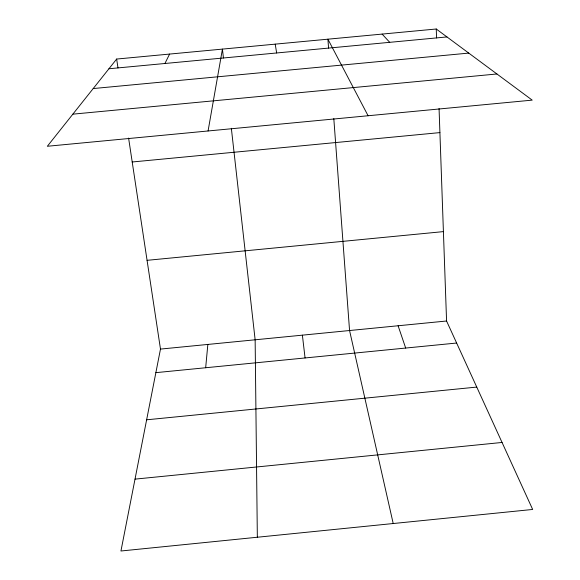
<?xml version="1.0" encoding="UTF-8"?>
<svg xmlns="http://www.w3.org/2000/svg" width="580" height="580" viewBox="0 0 580 580"><rect width="100%" height="100%" fill="white"/><g stroke="black" fill="none" stroke-linecap="round" stroke-linejoin="round"><path stroke-width="0.87" d="M205.668 367.742L207.843 344.433M208.075 130.971L222.437 49.104L223.438 58.014M128.593 138.069L160.479 349.087L120.944 551L532.665 509.458L446.571 321.008L439.06 108.525M164.93 63.488L169.585 54.078M116.653 59.051L47.335 146.269L532.208 100.13L436.254 29L116.653 59.051L117.994 67.94M135.017 479.131L502.055 442.46M160.479 349.087L446.571 321.008M155.868 372.65L456.634 343.034M146.631 419.804L476.76 387.085M147.066 260.326L443.417 231.616M72.855 114.159L496.929 73.979M132.204 161.987L439.915 132.602M108.931 68.766L446.962 36.939M93.206 88.559L468.763 53.099M382.118 34.09L389.716 42.325M368.09 115.746L327.91 39.186L328.57 48.111M398.098 325.764L405.681 348.051M393.211 523.53L349.559 330.527L333.805 118.545M275.21 44.145L276.653 52.968M302.383 335.16L305.065 357.962M231.347 128.289L255.142 339.793L257.339 537.24M436.254 29L436.566 37.947"/></g></svg>
